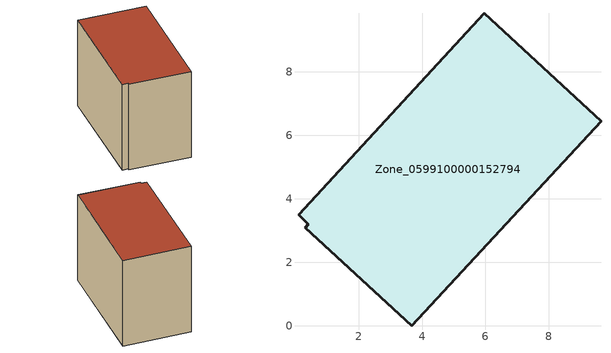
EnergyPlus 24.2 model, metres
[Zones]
Zone_0599100000152794
 floor ground (C_G): 0.11,3.5 5.96,9.84 9.64,6.44 3.68,0 0.32,3.09 0.42,3.2 z0
 wall outside (C_F): 9.64,6.44 5.96,9.84 0.11,3.5 0.42,3.2 0.32,3.09 3.68,0 9.64,6.44 z0:6.96
 roof outside (C_R): 5.96,9.84 0.11,3.5 0.42,3.2 0.32,3.09 3.68,0 9.64,6.44 z6.96
[BUILDING]
Pand.0599100000152794: North Axis=0; Terrain=City; Loads Convergence Tolerance Value=0.04; Temperature Convergence Tolerance Value=0.4; Solar Distribution=FullExterior; Maximum Number of Warmup Days=25; Minimum Number of Warmup Days=1
[Site:Location]
Rotterdam.The.Hague.AP_ZH_NLD Design_Conditions: Latitude=51.96; Longitude=4.45; Time Zone=1; Elevation=-4.5
[SITE:GROUNDTEMPERATURE:BUILDINGSURFACE]
18, 18, 18, 18, 18, 18, 18, 18, 18, 18, 18, 18
[MATERIAL] Thermal Absorptance=0.9; Solar Absorptance=0.7; Visible Absorptance=0.7
Name | Roughness | Thickness | Conductivity | Density | Specific Heat
G.TI.1946 | MediumSmooth | 0.15 | 1 | 540 | 1210
F.TI.1946 | Rough | 0.3 | 0.857143 | 1920 | 840
R.TI.1946 | MediumRough | 0.2 | 0.1 | 1500 | 1000
[CONSTRUCTION]
C_G: G.TI.1946
C_F: F.TI.1946
C_R: R.TI.1946
[ZONE]
Zone_0599100000152794: Type=1; Multiplier=1; Ceiling Height=Autocalculate; Volume=Autocalculate; Floor Area=autocalculate; Part of Total Floor Area=Yes
[ZONEINFILTRATION:DESIGNFLOWRATE]
Infil_Zone_0599100000152794: Zone or ZoneList or Space or SpaceList=Zone_0599100000152794; Schedule=AlwaysOn; Design Flow Rate Calculation Method=Flow/Area; Flow Rate per Floor Area=0.003; Constant Term Coefficient=1; Temperature Term Coefficient=0; Velocity Term Coefficient=0; Velocity Squared Term Coefficient=0
[HVACTEMPLATE:ZONE:IDEALLOADSAIRSYSTEM]
Zone_0599100000152794: Maximum Heating Supply Air Temperature=50; Minimum Cooling Supply Air Temperature=13; Maximum Heating Supply Air Humidity Ratio=0.0156; Minimum Cooling Supply Air Humidity Ratio=0.0077; Heating Limit=NoLimit; Cooling Limit=NoLimit; Dehumidification Control Type=ConstantSensibleHeatRatio; Cooling Sensible Heat Ratio=0.7; Dehumidification Setpoint=60; Humidification Control Type=None; Humidification Setpoint=30; Outdoor Air Method=None; Outdoor Air Flow Rate per Person=0.00944; Outdoor Air Flow Rate per Zone Floor Area=0; Outdoor Air Flow Rate per Zone=0; Demand Controlled Ventilation Type=None; Outdoor Air Economizer Type=NoEconomizer; Heat Recovery Type=None; Sensible Heat Recovery Effectiveness=0.7; Latent Heat Recovery Effectiveness=0.65
[ZONECONTROL:THERMOSTAT]
ThermostatControl_Zone_0599100000152794: Zone or ZoneList=Zone_0599100000152794; Control Type Schedule=DualSetpointControlType; Control 1=Thermostat_Zone_0599100000152794; Temperature Difference Between Cutout And Setpoint=0
[THERMOSTATSETPOINT:DUALSETPOINT]
Thermostat_Zone_0599100000152794: Heating Setpoint Temperature Schedule=HeatingSetpoint_Zone_0599100000152794; Cooling Setpoint Temperature Schedule=CoolingSetpoint_Zone_0599100000152794
[SCHEDULE:COMPACT]
HeatingSetpoint_Zone_0599100000152794: Through: 12/31, For: AllDays, Until: 24:00, 21
CoolingSetpoint_Zone_0599100000152794: Through: 12/31, For: AllDays, Until: 24:00, 24
DualSetpointControlType: Through: 12/31, For: AllDays, Until: 24:00, 4
AlwaysOn: Through: 12/31, For: AllDays, Until: 24:00, 1
